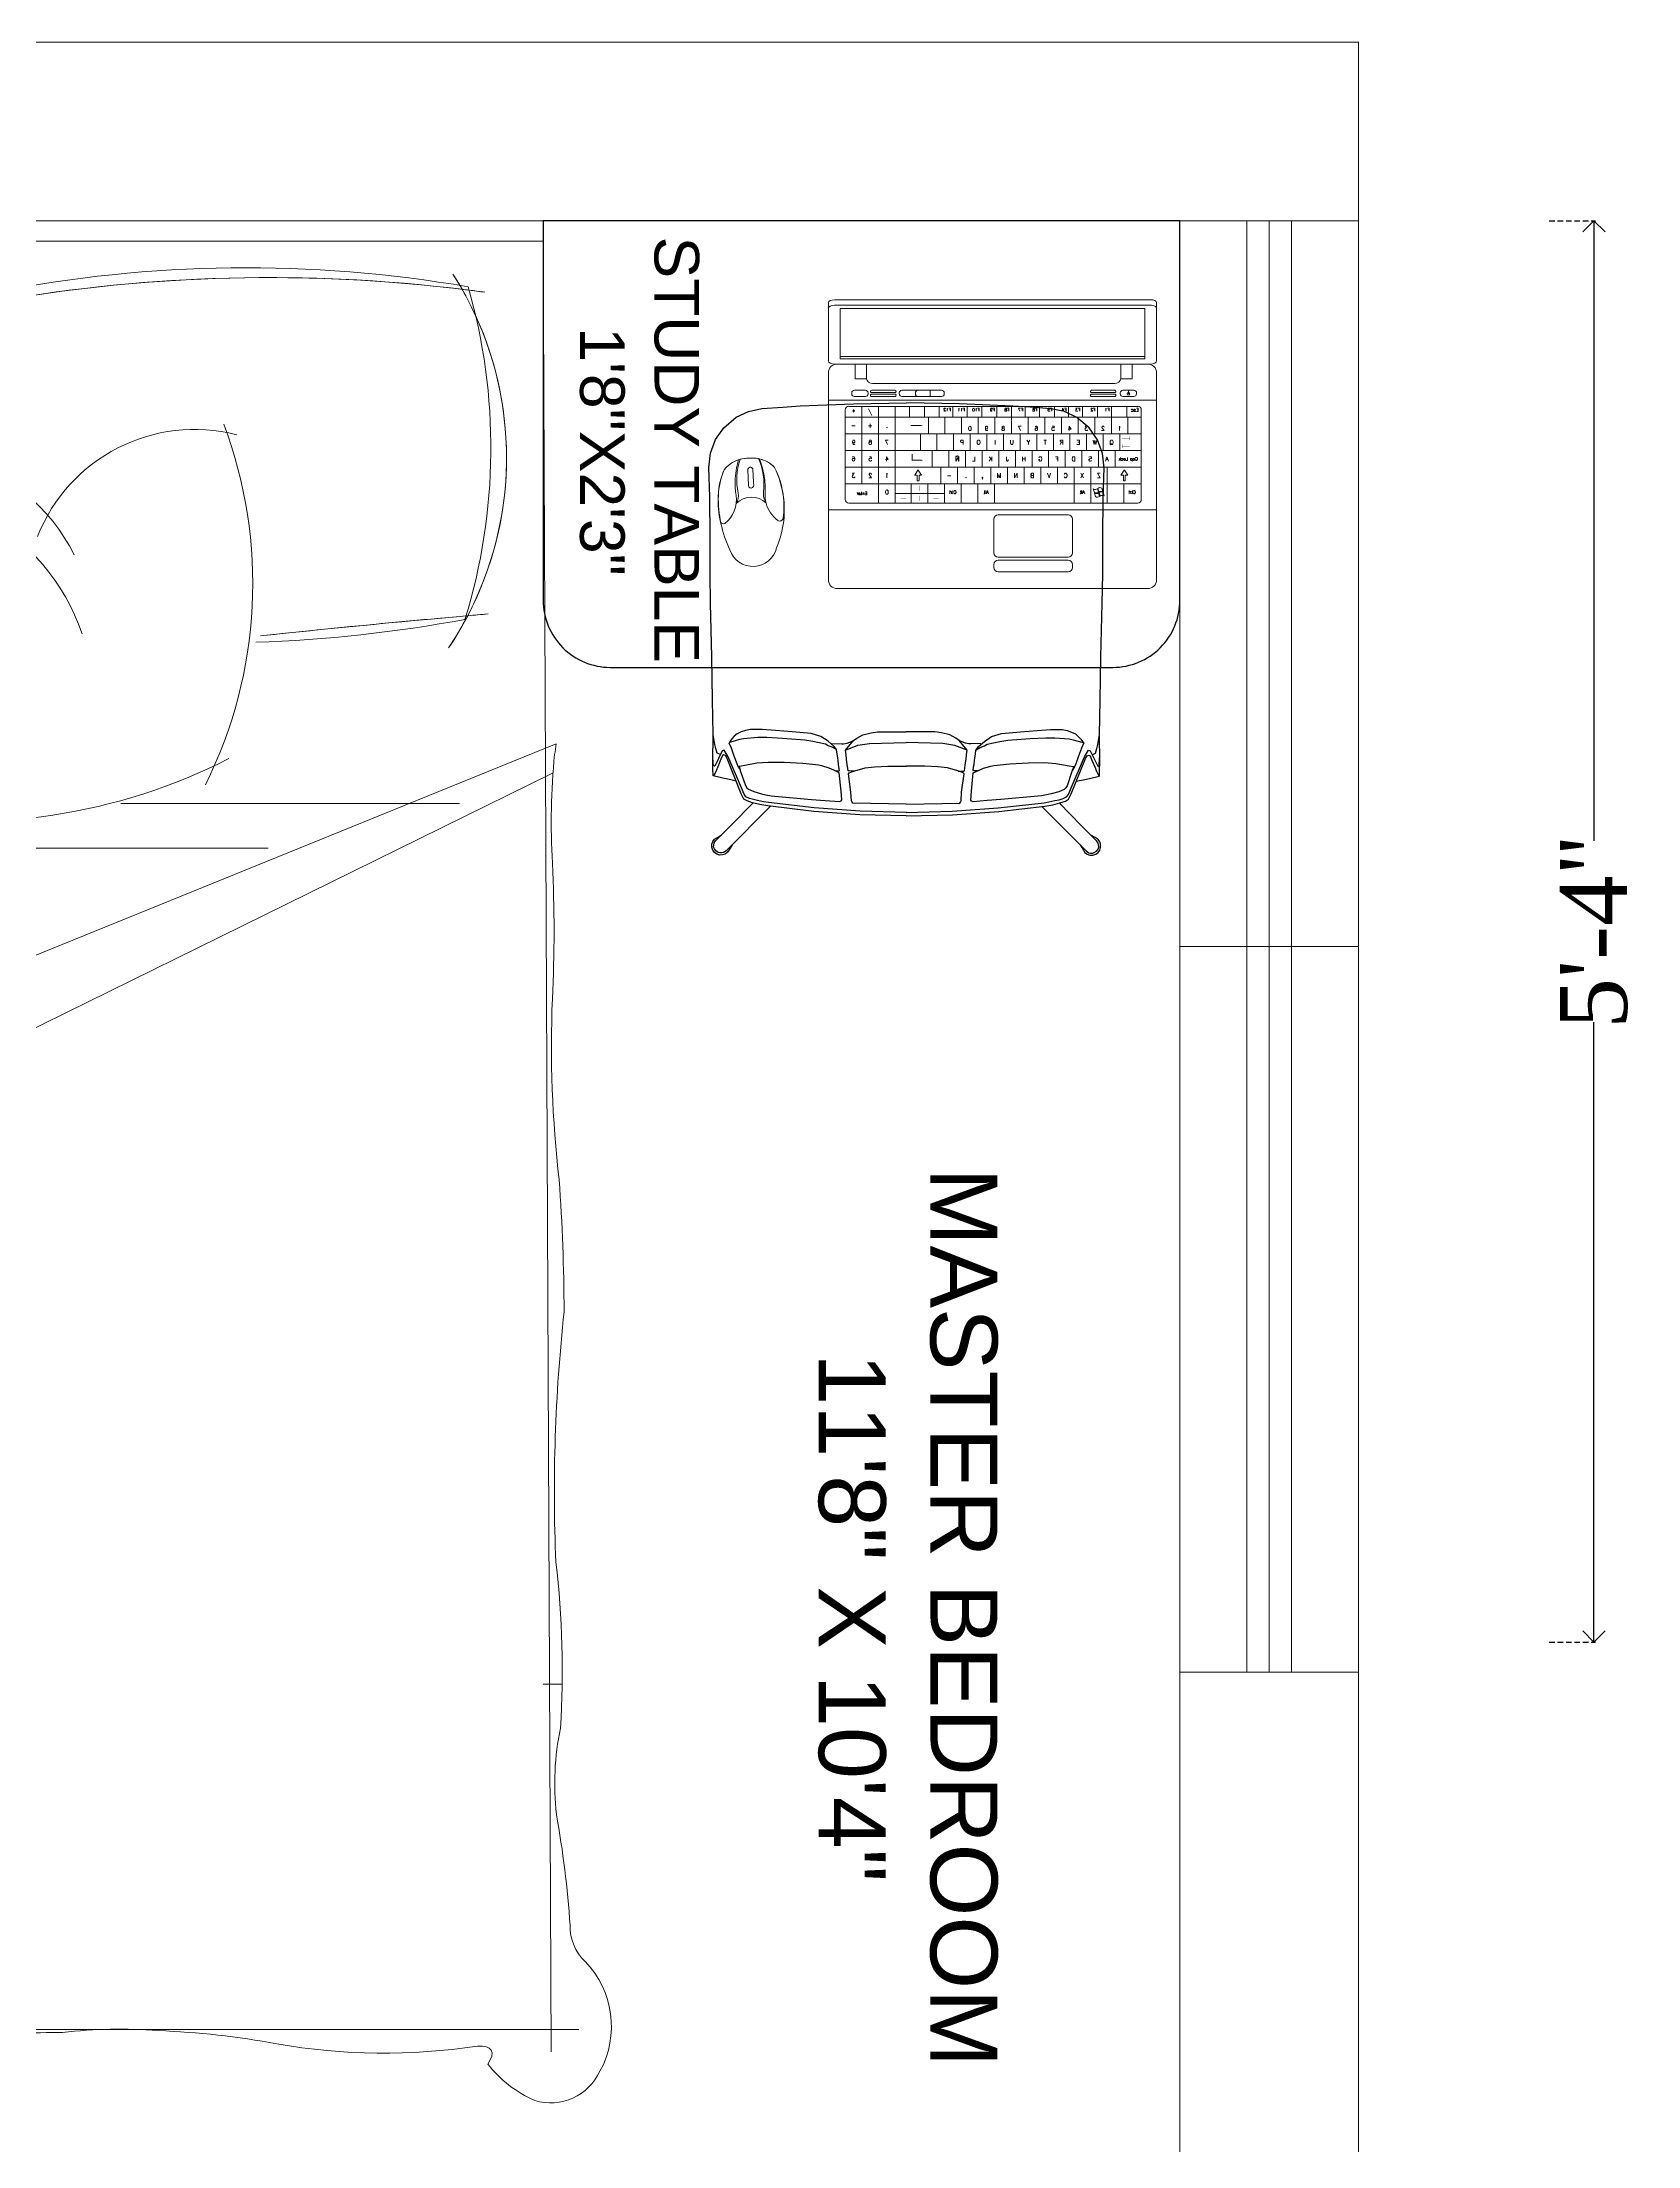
# Model space of a CAD drawing. Header units: inches. Extents: x 2744 to 7136, y -4349 to -2068.
# Drawn here: x 5488.4 to 5559.8, y -2812.3 to -2718.1 of the extents above; entities that cross this region are included whole.
import ezdxf
from ezdxf.enums import TextEntityAlignment as Align

# ---------------------------------------------------------------- set-up
doc = ezdxf.new("R2010")
doc.units = ezdxf.units.IN
doc.header["$MEASUREMENT"] = 0
doc.header["$PDMODE"] = 32
doc.linetypes.add('1', pattern=[0])
doc.linetypes.add('DASHED2', pattern=[0.375, 0.25, -0.125])
for name, color, linetype, lineweight in [('DIM', 40, '1', 0), ('FURNI', 140, 'Continuous', 18), ('wall', 7, 'Continuous', 30)]:
    doc.layers.add(name, color=color, linetype=linetype, lineweight=lineweight)
doc.layers.add('line_cad-block.com', color=250, linetype='Continuous')
doc.styles.add('Romand', font='romand.shx', dxfattribs={"bigfont": '@extfont2.shx'})
doc.styles.get("Standard").update_dxf_attribs({"font": 'arial.ttf'})
doc.styles.add('syf', font='sylfaen.ttf')
doc.dimstyles.new('MAIN DIM', dxfattribs={"dimtxt": 250, "dimasz": 120, "dimexe": 0.075, "dimexo": 0, "dimgap": 0.03, "dimtad": 0, "dimdec": 0, "dimzin": 0, "dimdsep": 46, "dimtxsty": 'syf', "dimblk": 'OPEN90', "dimcen": 0, "dimclrd": 256, "dimclre": 256, "dimclrt": 3, "dimazin": 0, "dimtfac": 1, "dimtdec": 0, "dimtofl": 0, "dimtmove": 0, "dimatfit": 3, "dimldrblk": 'ORIGIN', "dimfxl": 0, "dimtolj": 1, "dimtzin": 0, "dimarcsym": 0})

# ---------------------------------------------------------------- blocks, each defined once
blk = doc.blocks.new('5RG')
at = {"color": 18, "true_color": 0x000000}
for p, q in [((2836.17, 503.06), (2804.739, 580.487)), ((2778.595, 502.052), (2778.595, 580.243)), ((2834.877, 503.204), (2797.118, 579.837)), ((2858.674, 578.647), (2858.674, 503.647)), ((2831.492, 515.964), (2831.492, 538.27)), ((2833.492, 507.401), (2833.492, 522.554)), ((2858.674, 503.647), (2777.596, 503.298)), ((2794.067, 502.797), (2794.067, 503.647))]:
    blk.add_line(p, q, dxfattribs=at)
at = {"color": 18, "lineweight": 0, "true_color": 0x000000}
blk.add_line((2859.595, 578.647), (2859.595, 503.647), dxfattribs=at)
blk.add_line((2859.595, 578.647), (2859.595, 503.647), dxfattribs=at)
at = {"color": 18, "linetype": 'ByBlock', "true_color": 0x000000, "extrusion": (-1.75162e-45, 3.15544e-30, -1)}
for centre, major_axis, start_param, end_param in [((2841.017, 531.999), (5.795, -5.795), 4.872384, 6.612043), ((2858.708, 529.512), (-18.405, -18.405), 0.315099, 0.95405), ((2755.667, 522.609), (-16.223, -16.223), 3.815452, 4.002481), ((2780.408, 501.839), (3.852, -3.852), 2.769943, 3.262997), ((2789.599, 491.048), (-8.545, -8.545), 2.2425, 2.564118), ((2832.601, 471.573), (-22.425, -22.425), 2.30003, 2.453784), ((2783.204, 500.281), (-1.527, -1.527), 1.549093, 2.381404), ((2778.735, 504.765), (2.95, -2.95), 0.013686, 1.286679)]:
    blk.add_ellipse(centre, major_axis=major_axis, ratio=1, start_param=start_param, end_param=end_param, dxfattribs=at)
at = {"color": 18, "true_color": 0x000000, "extrusion": (-2.62743e-45, 3.15544e-30, -1)}
blk.add_ellipse((2837.891, 533.523), major_axis=(6.916, -6.916), ratio=1, start_param=5.289068, end_param=6.734078, dxfattribs=at)
blk.add_ellipse((2837.891, 533.523), major_axis=(6.916, -6.916), ratio=1, start_param=5.289068, end_param=6.734078, dxfattribs=at)
at = {"color": 18, "linetype": 'ByBlock', "true_color": 0x000000, "extrusion": (-1.92679e-45, 3.15544e-30, -1)}
for centre, major_axis, start_param, end_param in [((2820.143, 526.262), (-29.479, -29.479), 0.759034, 0.853528), ((2839.497, 525.8), (-16.251, -16.251), -0.640096, -0.619014), ((2794.647, 543.994), (29.134, -29.134), 0.666874, 0.847418)]:
    blk.add_ellipse(centre, major_axis=major_axis, ratio=1, start_param=start_param, end_param=end_param, dxfattribs=at)
at = {"color": 18, "true_color": 0x000000, "extrusion": (-2.10195e-45, 3.15544e-30, -1)}
for start_param, end_param in [(3.003922, 3.279264), (3.017375, 3.266975), (3.270718, 3.279264), (3.266975, 3.270718)]:
    blk.add_ellipse((2759.093, 515.199), major_axis=(-97.932, -2.523), ratio=0.851279, start_param=start_param, end_param=end_param, dxfattribs=at)
at = {"color": 18, "linetype": 'ByBlock', "true_color": 0x000000, "extrusion": (-2.09647e-45, 3.15544e-30, -1)}
blk.add_ellipse((2775.42, 516.64), major_axis=(-82.064, -0.984), ratio=0.841331, start_param=2.987405, end_param=3.295781, dxfattribs=at)
at = {"color": 18, "linetype": 'ByBlock', "true_color": 0x000000, "extrusion": (-4.2039e-45, 3.15544e-30, -1)}
blk.add_ellipse((2842.686, 519.242), major_axis=(5.347, -5.347), ratio=1, start_param=4.301006, end_param=5.748507, dxfattribs=at)
at = {"color": 18, "linetype": 'ByBlock', "true_color": 0x000000, "extrusion": (-7.00649e-46, 3.15544e-30, -1)}
for centre, major_axis, start_param, end_param in [((2741.845, 522.294), (25.97, -25.97), 5.536316, 5.682019), ((2777.744, 503.316), (1.719, -1.719), 1.215712, 2.653916), ((2802.653, 428.346), (52.893, -52.893), 3.885081, 4.03522)]:
    blk.add_ellipse(centre, major_axis=major_axis, ratio=1, start_param=start_param, end_param=end_param, dxfattribs=at)
at = {"color": 18, "linetype": 'ByBlock', "true_color": 0x000000, "extrusion": (-1.4013e-45, 3.15544e-30, -1)}
blk.add_ellipse((2843.344, 536.835), major_axis=(14.275, -14.275), ratio=1, start_param=0.42416, end_param=1.247956, dxfattribs=at)
at = {"color": 18, "linetype": 'ByBlock', "true_color": 0x000000, "extrusion": (-2.18953e-45, 3.15544e-30, -1)}
blk.add_ellipse((2965.837, 525.437), major_axis=(-124.784, -13.63), ratio=0.702701, start_param=-0.053395, end_param=0.053395, dxfattribs=at)
at = {"color": 18, "true_color": 0x000000, "extrusion": (-2.3209e-45, 3.15544e-30, -1)}
for start_param, end_param in [(3.134052, 3.147677), (3.134052, 3.149133), (3.147677, 3.147787), (3.147787, 3.149133)]:
    blk.add_ellipse((1902.622, 420.746), major_axis=(-938.898, -90.467), ratio=0.719735, start_param=start_param, end_param=end_param, dxfattribs=at)
at = {"color": 18, "linetype": 'ByBlock', "true_color": 0x000000, "extrusion": (-2.10742e-45, 3.15544e-30, -1)}
blk.add_ellipse((2808.557, 510.743), major_axis=(-31.02, 0.339), ratio=0.947244, start_param=-0.15335, end_param=0.15335, dxfattribs=at)
at = {"color": 18, "true_color": 0x000000, "extrusion": (-1.4013e-45, 3.15544e-30, -1)}
for start_param, end_param in [(1.266203, 1.375906), (0.21834, 1.375906), (0.357537, 1.266203), (0.270223, 0.357537), (0.256988, 0.270223), (0.21834, 0.256988)]:
    blk.add_ellipse((2848.984, 520.594), major_axis=(10.822, -10.822), ratio=1, start_param=start_param, end_param=end_param, dxfattribs=at)
at = {"color": 18, "linetype": 'ByBlock', "true_color": 0x000000, "extrusion": (-1.57646e-45, 3.15544e-30, -1)}
blk.add_ellipse((2849.422, 532.05), major_axis=(18.427, -18.427), ratio=1, start_param=0.50486, end_param=1.084563, dxfattribs=at)
at = {"color": 18, "linetype": 'ByBlock', "true_color": 0x000000, "extrusion": (-2.10195e-45, 3.15544e-30, -1)}
for centre, major_axis, ratio, start_param, end_param in [((2776.622, 507.805), (1.05, -1.83), 0.357201, -0.660025, 0.660025), ((2827.784, 562.712), (-42.11, -42.11), 1, -0.836404, -0.734393)]:
    blk.add_ellipse(centre, major_axis=major_axis, ratio=ratio, start_param=start_param, end_param=end_param, dxfattribs=at)
at = {"color": 18, "linetype": 'ByBlock', "true_color": 0x000000, "extrusion": (-2.62743e-45, 3.15544e-30, -1)}
blk.add_ellipse((2822.627, 451.727), major_axis=(-36.453, -36.453), ratio=1, start_param=2.239784, end_param=2.397352, dxfattribs=at)
at = {"color": 18, "linetype": 'ByBlock', "true_color": 0x000000, "extrusion": (-4.1601e-45, 3.15544e-30, -1)}
blk.add_ellipse((2779.882, 550.163), major_axis=(-5.869, 47.482), ratio=0.98775, start_param=3.088596, end_param=3.194589, dxfattribs=at)
at = {"color": 18, "linetype": 'ByBlock', "true_color": 0x000000, "extrusion": (-2.8026e-45, 3.15544e-30, -1)}
blk.add_ellipse((2810.341, 592.301), major_axis=(63.351, -63.351), ratio=1, start_param=0.71504, end_param=0.781026, dxfattribs=at)
blk = doc.blocks.new('LEADCHAIR Executive 2014')
at = {"layer": 'line_cad-block.com', "color": 252, "true_color": 0x939598}
for points in [[(-239.1, 253.9), (-240.7, 256.2), (-243.5, 261.1), (-245.6, 264.4), (-248.8, 266.8), (-252.6, 268), (-256.7, 268.1), (-260.5, 266.8), (-263.7, 264.5), (-266.1, 261.3), (-267.3, 257.4), (-267.1, 253), (-266, 249.6), (-263.7, 246.3), (-259.6, 243.9), (-254, 240.4)], [(-186.5, 201.1), (-247.6, 262.2), (-251.2, 264.6), (-253.3, 265.3), (-256.4, 265.2), (-258.6, 264.5), (-261.7, 262.4), (-263.7, 259.8), (-264.8, 257), (-264.4, 254.4), (-263.9, 251.3), (-262.1, 248.8), (-240.6, 227), (-210.7, 196.4)], [(186.5, 201.1), (247.6, 262.2), (251.2, 264.6), (253.3, 265.3), (256.4, 265.2), (258.6, 264.5), (261.7, 262.4), (263.7, 259.8), (264.8, 257), (264.4, 254.4), (263.9, 251.3), (262.1, 248.8), (240.6, 227), (210.7, 196.4)], [(239.1, 253.9), (240.7, 256.2), (243.5, 261.1), (245.6, 264.4), (248.8, 266.8), (252.6, 268), (256.7, 268.1), (260.5, 266.8), (263.7, 264.5), (266.1, 261.3), (267.3, 257.4), (267.1, 253), (266, 249.6), (263.7, 246.3), (259.6, 243.9), (254, 240.4)], [(0, 214.2), (-63.6, 212.7), (-127.1, 208.1), (-190.4, 200.6), (-201.5, 198.6), (-211.2, 196.2), (-218.8, 193.6), (-223.1, 191.2), (-226.8, 183.8), (-246.5, 135.2), (-248.6, 131.4), (-251.1, 130.4), (-252.7, 131.3), (-254.8, 136.2), (-259.1, 146.6), (-261.5, 152.5), (-264.8, 159.1)], [(0.2, 209.5), (-63.2, 207.5), (-126.5, 203), (-189.5, 196), (-196.2, 194.9), (-204.4, 193), (-210.2, 191.7), (-215.6, 190.3), (-220.4, 187.9), (-223, 184.5), (-226.5, 175.5), (-244.9, 132.9), (-250.6, 123.7), (-253, 124.7), (-263.2, 145.7)], [(-0.2, 209.5), (63.2, 207.5), (126.5, 203), (189.5, 196), (196.2, 194.9), (204.4, 193), (210.2, 191.7), (215.6, 190.3), (220.4, 187.9), (223, 184.5), (226.5, 175.5), (244.9, 132.9), (250.6, 123.7), (253, 124.7), (263.2, 145.7)], [(0, 214.2), (63.6, 212.7), (127.1, 208.1), (190.4, 200.6), (201.5, 198.6), (211.2, 196.2), (218.8, 193.6), (223.1, 191.2), (226.8, 183.8), (246.5, 135.2), (248.6, 131.4), (251.1, 130.4), (252.7, 131.3), (254.8, 136.2), (259.1, 146.6), (261.5, 152.5), (264.8, 159.1)], [(-91.9, 194.6), (-89.7, 193.7), (-88.8, 192.3), (-89.5, 180.1), (-92.1, 154.9), (-99.5, 151.5), (-106.1, 148.5), (-116.1, 145.5), (-120.2, 144.6), (-142.3, 142.3), (-168, 141), (-190.1, 140.8), (-205.5, 141.9), (-224.1, 145.3), (-229.7, 146.2), (-229.9, 146.5), (-227.8, 153.1), (-221, 172.7), (-219.4, 175.5), (-217, 177.6), (-209.7, 180.7), (-199.2, 183.9), (-193, 185.1), (-185.7, 186.6), (-130.2, 191.7), (-111.3, 193.1), (-91.9, 194.6)], [(0, 198.1), (-73.5, 196.6), (-74.4, 195.1), (-75.4, 193.4), (-76.1, 181.4), (-79.4, 156.4), (-78.4, 154.8), (-76.1, 154), (-70.7, 152.3), (-56.7, 148.1), (-43.6, 146.5), (-25.3, 145.8), (0.1, 145.8)], [(0, 198.1), (73.5, 196.6), (74.4, 195.1), (75.4, 193.4), (76.1, 181.4), (79.4, 156.4), (78.4, 154.8), (76.1, 154), (70.7, 152.3), (56.7, 148.1), (43.6, 146.5), (25.3, 145.8), (-0.1, 145.8)], [(91.9, 194.6), (89.7, 193.7), (88.8, 192.3), (89.5, 180.1), (92.1, 154.9), (99.5, 151.5), (106.1, 148.5), (116.1, 145.5), (120.2, 144.6), (142.3, 142.3), (168, 141), (190.1, 140.8), (205.5, 141.9), (224.1, 145.3), (229.7, 146.2), (229.9, 146.5), (227.8, 153.1), (221, 172.7), (219.4, 175.5), (217, 177.6), (209.7, 180.7), (199.2, 183.9), (193, 185.1), (185.7, 186.6), (130.2, 191.7), (111.3, 193.1), (91.9, 194.6)], [(-264.8, 159.1), (-265.4, 159.2), (-265.6, 158.7), (-265.8, 149.5), (-266.1, 142.4), (-266.1, 138.9), (-265.5, 103.7)], [(-263.2, 145.7), (-263.9, 145.7), (-263.9, 145.7), (-264.8, 145), (-265.3, 143.5), (-266.1, 130.6)], [(-233.5, 166.4), (-245.4, 163.8), (-252.1, 162.5), (-265.3, 159.2)], [(-98.2, 152), (-95.7, 152), (-93.1, 152), (-91.9, 151.6), (-92.6, 146.7), (-93.1, 143.2), (-93.8, 137.8), (-94.3, 134.2), (-95.1, 129), (-95.8, 123.9), (-95.9, 123.1), (-101.7, 119.8), (-107.4, 117.8), (-111.2, 115.5), (-128.4, 111.7), (-139.6, 110.1), (-170.4, 107.7), (-191.7, 106.6), (-204, 106.6), (-223.7, 108.1), (-229.5, 109.3), (-241.4, 112.7), (-243.9, 113.6), (-240.7, 120.7), (-236.9, 131.9), (-232.9, 142.2), (-231.6, 145.7), (-228.5, 151.1)], [(-71.4, 152.5), (-75.9, 152.7), (-78.7, 152.4), (-79.9, 152), (-80.5, 148.6), (-81.1, 143.8), (-82.2, 136.2), (-82.8, 130.2), (-83.8, 123.8), (-66.6, 117.1), (-50.4, 114.7), (0, 113.2)], [(71.4, 152.5), (75.9, 152.7), (78.7, 152.4), (79.9, 152), (80.5, 148.6), (81.1, 143.8), (82.2, 136.2), (82.8, 130.2), (83.8, 123.8), (66.6, 117.1), (50.4, 114.7), (0, 113.2)], [(98.2, 152), (95.7, 152), (93.1, 152), (91.9, 151.6), (92.6, 146.7), (93.1, 143.2), (93.8, 137.8), (94.3, 134.2), (95.1, 129), (95.8, 123.9), (95.9, 123.1), (101.7, 119.8), (107.4, 117.8), (111.2, 115.5), (128.4, 111.7), (139.6, 110.1), (170.4, 107.7), (191.7, 106.6), (204, 106.6), (223.7, 108.1), (229.5, 109.3), (241.4, 112.7), (243.9, 113.6), (240.7, 120.7), (236.9, 131.9), (232.9, 142.2), (231.6, 145.7), (228.5, 151.1)], [(233.5, 166.4), (245.4, 163.8), (252.1, 162.5), (265.3, 159.2)], [(263.2, 145.7), (263.9, 145.7), (263.9, 145.7), (264.8, 145), (265.3, 143.5), (266.1, 130.6)], [(264.8, 159.1), (265.4, 159.2), (265.6, 158.7), (265.8, 149.5), (266.1, 142.4), (266.1, 138.9), (265.5, 103.7)], [(-255.6, 130), (-260.2, 127.9), (-262, 121.4), (-263.4, 115.9), (-265.5, 102.2), (-266.6, 54.8), (-267.4, -4.7), (-269.1, -78), (-270, -119), (-270, -168.2), (-270.4, -224.5), (-271.8, -264.7), (-269.6, -284.7), (-262.6, -303.3), (-251.2, -319.6), (-234.1, -334.1), (-217.3, -342.1), (-198.7, -346.1), (-170, -348.1), (-146.1, -349.7), (-72.8, -352.8), (0, -354.2)], [(-95.9, 123.1), (-99.3, 118.8), (-107.3, 111.6), (-117.3, 105.1), (-130.9, 100.8), (-156.8, 98.4), (-179.9, 96.6), (-198.2, 95.3), (-214.2, 95.3), (-221.1, 96.7), (-227.1, 98.7), (-232.7, 101.3), (-236.5, 104.7), (-240.1, 108.3), (-242.4, 111.8), (-243, 113.1)], [(-83.8, 123.8), (-72.8, 110.3), (-68.2, 107.1), (-59.9, 102.6), (-48.2, 99.8), (-39.4, 98.7), (-33.8, 98.4), (0, 98.5)], [(255.6, 130), (260.2, 127.9), (262, 121.4), (263.4, 115.9), (265.5, 102.2), (266.6, 54.8), (267.4, -4.7), (269.1, -78), (270, -119), (270, -168.2), (270.4, -224.5), (271.8, -264.7), (269.6, -284.7), (262.6, -303.3), (251.2, -319.6), (234.1, -334.1), (217.3, -342.1), (198.7, -346.1), (170, -348.1), (146.1, -349.7), (72.8, -352.8), (0, -354.2)], [(83.8, 123.8), (72.8, 110.3), (68.2, 107.1), (59.9, 102.6), (48.2, 99.8), (39.4, 98.7), (33.8, 98.4), (0, 98.5)], [(95.9, 123.1), (99.3, 118.8), (107.3, 111.6), (117.3, 105.1), (130.9, 100.8), (156.8, 98.4), (179.9, 96.6), (198.2, 95.3), (214.2, 95.3), (221.1, 96.7), (227.1, 98.7), (232.7, 101.3), (236.5, 104.7), (240.1, 108.3), (242.4, 111.8), (243, 113.1)], [(-102.3, 114.7), (-88.6, 115.2)], [(-88.6, 115.2), (-86.2, 115.2), (-81.4, 114.1), (-73.1, 111)], [(88.6, 115.2), (86.2, 115.2), (81.4, 114.1), (73.1, 111)], [(102.3, 114.7), (88.6, 115.2)]]:
    blk.add_lwpolyline(points, dxfattribs=at)
blk = doc.blocks.new('laptop_top')
at = {"color": 0, "linetype": 'ByBlock', "lineweight": -2}
for p, q in [((-166.7, 219.4), (-166.7, 8.9)), ((-141.9, 213.4), (-141.9, 228.3)), ((-130.5, 213.4), (-130.5, 228.3)), ((127.9, 213.4), (127.9, 228.3)), ((139.3, 213.4), (139.3, 228.3)), ((166.7, 219.4), (166.7, 8.9)), ((-130.5, 213.4), (-141.9, 213.4)), ((-138.1, 200.9), (-138.1, 198.1)), ((63.4, 201.6), (63.4, 195.3)), ((139.3, 213.4), (127.9, 213.4)), ((-166.7, 191.6), (166.7, 191.6)), ((-151.2, 90.5), (-151.2, 181.8)), ((149.5, 174.2), (-151.2, 174.2)), ((-147.7, 185.3), (145.9, 185.3)), ((-137.7, 174.2), (-137.7, 157.3)), ((-136.4, 185.3), (-136.4, 174.2)), ((-121.1, 185.3), (-121.1, 174.2)), ((-120.8, 174.2), (-120.8, 157.3)), ((-106.7, 185.3), (-106.7, 174.2)), ((-103.9, 174.2), (-103.9, 157.3)), ((-91.4, 185.3), (-91.4, 174.2)), ((-87, 174.2), (-87, 157.3)), ((-77.4, 185.3), (-77.4, 174.2)), ((-70.1, 174.2), (-70.1, 157.3)), ((-63, 185.3), (-63, 174.2)), ((-53.2, 174.2), (-53.2, 157.3)), ((-47.7, 185.3), (-47.7, 174.2)), ((-36.3, 174.2), (-36.3, 157.3)), ((-33.3, 185.3), (-33.3, 174.2)), ((-19.4, 174.2), (-19.4, 157.3)), ((-19.3, 185.3), (-19.3, 174.2)), ((-4.4, 185.3), (-4.4, 174.2)), ((-2.5, 174.2), (-2.5, 157.3)), ((10.9, 185.3), (10.9, 174.2)), ((14.4, 174.2), (14.4, 157.3)), ((25.7, 185.3), (25.7, 174.2)), ((31.3, 174.2), (31.3, 157.3)), ((40.1, 185.3), (40.1, 174.2)), ((48.2, 174.2), (48.2, 157.3)), ((54.1, 185.3), (54.1, 174.2)), ((65.1, 174.2), (65.1, 157.3)), ((69, 185.3), (69, 174.2)), ((84.3, 185.3), (84.3, 174.2)), ((98.7, 185.3), (98.7, 87)), ((115.7, 185.3), (115.7, 87)), ((132.6, 185.3), (132.6, 106.6)), ((149.5, 181.8), (149.5, 90.5)), ((149.5, 157.3), (-151.2, 157.3)), ((-129.5, 157.3), (-129.5, 140.4)), ((-112.6, 157.3), (-112.6, 140.4)), ((-95.7, 157.3), (-95.7, 140.4)), ((-78.8, 157.3), (-78.8, 140.4)), ((-61.9, 157.3), (-61.9, 140.4)), ((-45, 157.3), (-45, 140.4)), ((-28.1, 157.3), (-28.1, 140.4)), ((-11.2, 157.3), (-11.2, 140.4)), ((5.7, 157.3), (5.7, 140.4)), ((22.6, 157.3), (22.6, 140.4)), ((39.5, 157.3), (39.5, 140.4)), ((56.4, 157.3), (56.4, 140.4)), ((73.2, 157.3), (73.2, 140.4)), ((149.5, 140.4), (-151.2, 140.4)), ((-124.7, 140.4), (-124.7, 123.5)), ((-107.8, 140.4), (-107.8, 123.5)), ((-90.9, 140.4), (-90.9, 123.5)), ((-74, 140.4), (-74, 123.5)), ((-57.1, 140.4), (-57.1, 123.5)), ((-40.2, 140.4), (-40.2, 123.5)), ((-23.3, 140.4), (-23.3, 123.5)), ((-6.4, 140.4), (-6.4, 123.5)), ((10.5, 140.4), (10.5, 123.5)), ((27.4, 140.4), (27.4, 123.5)), ((44.3, 140.4), (44.3, 123.5)), ((61.2, 140.4), (61.2, 123.5)), ((149.5, 123.5), (-151.2, 123.5)), ((-116.6, 123.5), (-116.6, 106.6)), ((-99.8, 123.5), (-99.8, 106.6)), ((-82.9, 123.5), (-82.9, 106.6)), ((-66, 123.5), (-66, 106.6)), ((-49.1, 123.5), (-49.1, 106.6)), ((-32.2, 123.5), (-32.2, 106.6)), ((-15.3, 123.5), (-15.3, 106.6)), ((1.6, 123.5), (1.6, 106.6)), ((18.5, 123.5), (18.5, 106.6)), ((35.4, 123.5), (35.4, 106.6)), ((52.3, 123.5), (52.3, 106.6)), ((149.5, 106.6), (-151.2, 106.6)), ((145.9, 87), (-147.7, 87)), ((-133.5, 106.6), (-133.5, 87)), ((-116.6, 106.6), (-116.6, 87)), ((-99.8, 106.6), (-99.8, 87)), ((-82.9, 106.6), (-82.9, 87)), ((-2.1, 106.6), (-2.1, 87)), ((14.8, 106.6), (14.8, 87)), ((31.7, 106.6), (31.7, 87)), ((48.6, 106.6), (48.6, 87)), ((48.6, 96.8), (98.7, 96.8)), ((65.5, 106.6), (65.5, 87)), ((82.4, 106.6), (82.4, 87)), ((-166.7, 80.1), (166.7, 80.1)), ((-81.4, 36.5), (-81.4, 70.6)), ((-77, 75.1), (-5.8, 75.1)), ((-1.3, 70.6), (-1.3, 36.5)), ((-81.4, 24.5), (-81.4, 21.6)), ((-77, 32.1), (-5.8, 32.1)), ((-77, 29), (-5.8, 29)), ((-1.3, 24.5), (-1.3, 21.6)), ((157.8, 0), (-157.8, 0)), ((-77, 17.1), (-5.8, 17.1))]:
    blk.add_line(p, q, dxfattribs=at)
for points in [[(-166.7, 231.4), (-166.7, 290.5)], [(-160.5, 293.6), (160.5, 293.6)], [(160.5, 288.1), (-160.5, 288.1)], [(166.7, 290.5), (166.7, 231.4)], [(154.8, 235.9), (-154.8, 235.9)], [(160.5, 228.3), (-160.5, 228.3)], [(-124.4, 208.6), (121.8, 208.6)]]:
    blk.add_lwpolyline(points, dxfattribs=at)
for points in [[(-154.8, 284.6), (-154.8, 233.5), (154.8, 233.5), (154.8, 284.6), (-154.8, 284.6)], [(37.3, 129.7), (34.5, 133.5), (34.5, 129.7), (34.3, 129.7), (34.3, 134.2), (37.1, 130.3), (37.1, 134.2), (37.3, 134.2), (37.3, 129.7)], [(34.5, 134.6), (35, 135), (35.5, 135), (36.1, 134.6), (36.7, 134.6), (36.9, 134.8), (37.1, 134.8), (36.7, 134.4), (36.1, 134.4), (35.5, 134.8), (35, 134.8), (34.7, 134.6), (34.5, 134.6)]]:
    blk.add_lwpolyline(points, close=True, dxfattribs=at)
for points in [[(-143.7, 201.6), (-132.5, 201.6, -0.414214), (-129.9, 198.9), (-129.9, 197.9, -0.414214), (-132.5, 195.3), (-143.7, 195.3, -0.414214), (-146.4, 197.9), (-146.4, 198.9, -0.414214)], [(-124.2, 201.6), (-100.8, 201.6, -0.414214), (-99.6, 200.4), (-99.6, 200.4, -0.414214), (-100.8, 199.2), (-124.2, 199.2, -0.414214), (-125.4, 200.4), (-125.4, 200.4, -0.414214)], [(-124.2, 197.7), (-100.8, 197.7, -0.414214), (-99.6, 196.5), (-99.6, 196.5, -0.414214), (-100.8, 195.3), (-124.2, 195.3, -0.414214), (-125.4, 196.5), (-125.4, 196.5, -0.414214)], [(51.6, 201.6), (91.9, 201.6, -0.414214), (94.6, 198.9), (94.6, 197.9, -0.414214), (91.9, 195.3), (51.6, 195.3, -0.414214), (48.9, 197.9), (48.9, 198.9, -0.414214)], [(99.1, 201.6), (122.6, 201.6, -0.414214), (123.8, 200.4), (123.8, 200.4, -0.414214), (122.6, 199.2), (99.1, 199.2, -0.414214), (97.9, 200.4), (97.9, 200.4, -0.414214)], [(99.1, 197.7), (122.6, 197.7, -0.414214), (123.8, 196.5), (123.8, 196.5, -0.414214), (122.6, 195.3), (99.1, 195.3, -0.414214), (97.9, 196.5), (97.9, 196.5, -0.414214)], [(129, 201.6), (140.2, 201.6, -0.414214), (142.9, 198.9), (142.9, 197.9, -0.414214), (140.2, 195.3), (129, 195.3, -0.414214), (126.4, 197.9), (126.4, 198.9, -0.414214)], [(-108.4, 97.7, 0.301668), (-112.5, 98), (-113.5, 94.3, -0.301668), (-109.5, 94)], [(-107.2, 101.9, 0.301668), (-111.2, 102.2), (-112.3, 98.5, -0.301668), (-108.2, 98.2)], [(-103.7, 97.1, -0.279065), (-107.8, 97.3), (-108.9, 93.7, 0.279065), (-104.8, 93.5)], [(-102.5, 101.3, -0.279065), (-106.6, 101.6), (-107.7, 97.9, 0.279065), (-103.6, 97.7)]]:
    blk.add_lwpolyline(points, format="xyb", close=True, dxfattribs=at)
for points, format in [([(-130.5, 213.4, 0.381204), (-124.4, 208.6, -0.067107)], "xyb"), ([(75.6, 201.6, -0.414214), (78.3, 198.9), (78.3, 197.9, -0.414214), (75.6, 195.3)], "xyb"), ([(127.9, 213.4, -0.381204), (121.8, 208.6, 0.067107)], "xyb"), ([(-131.8, 152.9, 0.445, 0.445, 0), (-136.3, 152.9, 3.56, 0, 0), (-139.7, 152.9, 0, 0, 0)], "xyseb"), ([(83.2, 165.8, 0.89, 0.89, 0), (75.8, 165.8, 2.67, 0, 0), (70.5, 165.8, 0, 0, 0)], "xyseb"), ([(-139.7, 144.8, 0.445, 0.445, 0), (-135.2, 144.8, 3.56, 0, 0), (-131.8, 144.8, 0, 0, 0)], "xyseb"), ([(81.6, 136.9, 0.89, 0.89, 0), (81.6, 130.5, 0.89, 0.89, 0), (75.8, 130.5, 3.56, 0, 0), (70.5, 130.5, 0, 0, 0)], "xyseb"), ([(-133.1, 115.2), (-133.1, 109.9, -0.414214), (-133.2, 109.7), (-134.7, 109.7, -0.414214), (-134.8, 109.9), (-134.8, 115.2), (-137.3, 115.2, -0.606815), (-137.4, 115.5), (-134.1, 120.3, -0.520567), (-133.8, 120.3), (-130.5, 115.5, -0.606815), (-130.6, 115.2), (-133.1, 115.2)], "xyb"), ([(76.4, 115.2), (76.4, 109.9, -0.414214), (76.2, 109.7), (74.8, 109.7, -0.414214), (74.6, 109.9), (74.6, 115.2), (72.2, 115.2, -0.606815), (72, 115.5), (75.4, 120.3, -0.520567), (75.7, 120.3), (79, 115.5, -0.606815), (78.9, 115.2), (76.4, 115.2)], "xyb"), ([(60, 91.9, 0.312, 0.312, 0), (56.9, 91.9, 2.49, 0, 0), (54.5, 91.9, 0, 0, 0)], "xyseb"), ([(74, 99.1, 0.312, 0.312, 0), (74, 102.3, 2.49, 0, 0), (74, 104.7, 0, 0, 0)], "xyseb"), ([(74, 94.4, 0.312, 0.312, 0), (74, 91.2, 2.49, 0, 0), (74, 88.9, 0, 0, 0)], "xyseb"), ([(87.9, 91.9, 0.312, 0.312, 0), (91.1, 91.9, 2.49, 0, 0), (93.5, 91.9, 0, 0, 0)], "xyseb")]:
    blk.add_lwpolyline(points, format=format, dxfattribs=at)
at = {"color": 0, "linetype": 'ByBlock', "lineweight": -2, "const_width": 0.445}
for points in [[(-139.7, 151), (-139.7, 154.8)], [(-131.8, 142.9), (-131.8, 146.6)]]:
    blk.add_lwpolyline(points, dxfattribs=at)
at = {"color": 0, "linetype": 'ByBlock', "lineweight": -2}
blk.add_circle((-138.1, 198.1), 1.38, dxfattribs=at)
for centre, radius, start, end in [((-157.8, 219.4), 8.9, 90, 180), ((157.8, 219.4), 8.9, 0, 90), ((-147.7, 181.8), 3.56, 90, 180), ((145.9, 181.8), 3.56, 0, 90), ((-147.7, 90.5), 3.56, 180, 270), ((145.9, 90.5), 3.56, 270, 0), ((-77, 70.6), 4.45, 90, 180), ((-5.8, 70.6), 4.45, 0, 90), ((-77, 36.5), 4.45, 180, 270), ((-77, 24.5), 4.45, 90, 180), ((-77, 21.6), 4.45, 180, 270), ((-5.8, 36.5), 4.45, 270, 0), ((-5.8, 24.5), 4.45, 0, 90), ((-5.8, 21.6), 4.45, 270, 0), ((-157.8, 8.9), 8.9, 180, 270), ((157.8, 8.9), 8.9, 270, 0)]:
    blk.add_arc(centre, radius, start, end, dxfattribs=at)
for centre, major_axis, start_param, end_param in [((-160.5, 290.5), (6.23, 0), 1.570796, 3.141593), ((-160.5, 285), (6.23, 0), 1.570796, 3.141593), ((160.5, 290.5), (-6.23, 0), 3.141593, 4.712389), ((160.5, 285), (-6.23, 0), 3.141593, 4.712389), ((-160.5, 231.4), (-6.23, 0), 0, 1.570796)]:
    blk.add_ellipse(centre, major_axis=major_axis, ratio=0.5, start_param=start_param, end_param=end_param, dxfattribs=at)
at = {"color": 0, "linetype": 'ByBlock', "lineweight": -2, "extrusion": (0, 0, -1)}
blk.add_ellipse((160.5, 231.4), major_axis=(6.23, 0), ratio=0.5, start_param=0, end_param=1.570796, dxfattribs=at)
at = {"color": 0, "linetype": 'ByBlock', "lineweight": -2, "style": 'Romand'}
for s, height, p in [('Esc', 3.56, (-148.8, 181.8)), ('F1', 3.12, (-119.1, 181.8)), ('F2', 3.12, (-104.7, 181.8)), ('F3', 3.12, (-89.4, 181.8)), ('F4', 3.12, (-75.4, 181.8)), ('F5', 3.12, (-61, 181.8)), ('F6', 3.12, (-45.7, 181.8)), ('F7', 3.12, (-31.3, 181.8)), ('F8', 3.12, (-17.3, 181.8)), ('F9', 3.12, (-2.5, 181.8)), ('F10', 3.12, (12.8, 181.8)), ('F11', 3.12, (27.7, 181.8)), ('F12', 3.12, (42.1, 181.8))]:
    blk.add_text(s, height=height, dxfattribs=at).set_placement(p, align=Align.MIDDLE_LEFT)
for s, height, p in [('/', 4.45, (124.1, 179.8)), ('*', 4.45, (141, 179.8)), ('1', 4.45, (-129.2, 162.9)), ('Q', 4.45, (-121.1, 148.8)), ('2', 4.45, (-112.3, 162.9)), ('W', 4.45, (-104.2, 148.8)), ('3', 4.45, (-95.4, 162.9)), ('E', 4.45, (-87.3, 148.8)), ('4', 4.45, (-78.5, 162.9)), ('R', 4.45, (-70.4, 148.8)), ('5', 4.45, (-61.6, 162.9)), ('T', 4.45, (-53.5, 148.8)), ('6', 4.45, (-44.7, 162.9)), ('Y', 4.45, (-36.6, 148.8)), ('7', 4.45, (-27.8, 162.9)), ('U', 4.45, (-19.7, 148.8)), ('8', 4.45, (-10.9, 162.9)), ('I', 4.45, (-2.8, 148.8)), ('9', 4.45, (6, 162.9)), ('O', 4.45, (14.1, 148.8)), ('0', 4.45, (22.9, 162.9)), ('P', 4.45, (31, 148.8)), ('7', 4.45, (107.2, 148.8)), ('.', 4.45, (107.2, 165.8)), ('+', 4.45, (124.1, 165.8)), ('8', 4.45, (124.1, 148.8)), ('-', 4.45, (141, 165.8)), ('9', 4.45, (141, 148.8)), ('Cap Lock', 3.12, (-138, 131.9)), ('A', 4.45, (-116.3, 131.9)), ('S', 4.45, (-99.4, 131.9)), ('D', 4.45, (-82.5, 131.9)), ('F', 4.45, (-65.6, 131.9)), ('G', 4.45, (-48.7, 131.9)), ('H', 4.45, (-31.8, 131.9)), ('J', 4.45, (-14.9, 131.9)), ('K', 4.45, (2, 131.9)), ('L', 4.45, (18.9, 131.9)), ('4', 4.45, (107.2, 131.9)), ('5', 4.45, (124.1, 131.9)), ('6', 4.45, (141, 131.9)), ('Z', 4.45, (-108.2, 115)), ('X', 4.45, (-91.3, 115)), ('C', 4.45, (-74.4, 115)), ('V', 4.45, (-57.5, 115)), ('B', 4.45, (-40.6, 115)), ('N', 4.45, (-23.7, 115)), ('M', 4.45, (-6.8, 115)), (',', 4.45, (10.1, 115)), ('.', 4.45, (27, 115)), ('-', 4.45, (43.9, 115)), ('1', 4.45, (107.2, 115)), ('2', 4.45, (124.1, 115)), ('3', 4.45, (141, 115)), ('Ctrl', 3.12, (-142, 98.1)), ('Alt', 3.12, (-91.3, 98.1)), ('Alt', 3.12, (6.4, 98.1)), ('Ctrl', 3.12, (40.2, 98.1)), ('0', 4.45, (107.2, 98.1)), ('Enter', 3.12, (132.6, 96.8))]:
    blk.add_text(s, height=height, dxfattribs=at).set_placement(p, align=Align.MIDDLE_CENTER)
blk = doc.blocks.new('LAPTOP')
at = {"color": 18, "lineweight": 9, "true_color": 0x000000}
for points in [[(65837.856, 13818.517, -0.241004), (65836.701, 13818.929, -0.217003), (65836.615, 13822.52, -0.752527), (65838.708, 13822.621, -0.115399), (65839.222, 13820.183, -0.099122), (65838.966, 13819.037, -0.240483), (65837.856, 13818.517)], [(65837.39, 13818.537, -0.055019), (65837.171, 13819.311, -0.050601), (65837.123, 13820.049, 0.084687), (65837.084, 13820.527, 0.175899), (65836.558, 13821.295, 0.569307), (65836.315, 13821.192, 0.064428), (65836.317, 13820.163, 0.081238), (65836.701, 13818.929, 0.150456), (65837.39, 13818.537)], [(65838.314, 13818.581, 0.071754), (65838.47, 13819.546, 0.043169), (65838.43, 13820.176, -0.269309), (65838.924, 13821.433, -0.36617), (65839.118, 13821.373, -0.160325), (65838.966, 13819.037, -0.150096), (65838.318, 13818.582)], [(65838.247, 13818.568, 0.141108), (65838.333, 13820.073, -0.211379), (65838.424, 13820.538, -0.412702), (65837.084, 13820.527, -0.176997), (65837.2, 13820.019, 0.141094), (65837.429, 13818.529, 0.080592), (65837.856, 13818.517, 0.075205), (65838.247, 13818.561)], [(65837.643, 13819.594), (65837.68, 13818.988, 0.837339), (65837.902, 13819.038), (65837.869, 13819.737, 1), (65837.637, 13819.726)]]:
    blk.add_lwpolyline(points, format="xyb", close=True, dxfattribs=at)
at = {"color": 18, "lineweight": 9, "true_color": 0x000000, "xscale": -0.044059898217101, "yscale": 0.044059898217101, "zscale": 0.044059898217101, "rotation": 180}
blk.add_blockref('laptop_top', (65826.953, 13824.353), dxfattribs=at)
blk = doc.blocks.new('_Open90')
at = {"color": 0, "linetype": 'ByBlock', "lineweight": -2}
for p, q in [((0, 0), (-1, 0)), ((-0.5, 0.5), (0, 0)), ((0, 0), (-0.5, -0.5))]:
    blk.add_line(p, q, dxfattribs=at)
blk = doc.blocks.new('*D53')
at = {"layer": 'Defpoints', "color": 0, "transparency": 16777216}
for p in [(5547.32, -2726.089), (5547.32, -2789.741), (5557.852, -2789.741)]:
    blk.add_point(p, dxfattribs=at)
at = {"layer": 'FURNI', "color": 253, "linetype": 'DASHED2', "lineweight": -2, "transparency": 16777216}
for p, q in [((5555.852, -2726.089), (5557.927, -2726.089)), ((5555.852, -2789.741), (5557.927, -2789.741))]:
    blk.add_line(p, q, dxfattribs=at)
at = {"layer": 'FURNI', "color": 253, "lineweight": -2, "transparency": 16777216}
for p, q in [((5557.852, -2727.089), (5557.852, -2753.852)), ((5557.852, -2788.741), (5557.852, -2761.978))]:
    blk.add_line(p, q, dxfattribs=at)
for p, rotation in [((5557.852, -2726.089), 90), ((5557.852, -2789.741), 270)]:
    blk.add_blockref('_Open90', p, dxfattribs=dict(at, rotation=rotation))
at = {"layer": 'FURNI', "color": 1, "transparency": 16777216, "insert": (5557.852, -2757.915), "char_height": 3, "attachment_point": 5, "rotation": 90, "style": 'syf'}
blk.add_mtext('\\A1;5\'-4"', dxfattribs=at)
blk = doc.blocks.new('_Origin')
at = {"color": 0, "linetype": 'ByBlock', "lineweight": -2}
blk.add_line((0, 0), (-1, 0), dxfattribs=at)
blk.add_circle((0, 0), 0.5, dxfattribs=at)

msp = doc.modelspace()

# ---------------------------------------------------------------- linework, layer by layer
at = {"layer": 'FURNI', "color": 18, "true_color": 0x000000}
for p, q in [((5415.32, -2726.089), (5539.32, -2726.089)), ((5539.32, -2726.089), (5539.32, -2886.089))]:
    msp.add_line(p, q, dxfattribs=at)
at = {"layer": 'FURNI', "color": 143, "true_color": 0x7aafdf}
for p, q in [((5542.32, -2726.089), (5542.32, -2791.089)), ((5543.32, -2726.089), (5543.32, -2791.089)), ((5544.32, -2726.089), (5544.32, -2791.089)), ((5539.32, -2758.589), (5547.32, -2758.589)), ((5539.32, -2791.089), (5547.32, -2791.089))]:
    msp.add_line(p, q, dxfattribs=at)
at = {"layer": 'FURNI', "color": 18, "true_color": 0x000000}
for points in [[(5407.32, -2718.089), (5547.32, -2718.089)], [(5547.32, -2718.089), (5547.32, -2886.089)], [(5547.32, -2726.089), (5547.32, -2791.089)]]:
    msp.add_lwpolyline(points, dxfattribs=at)
at = {"layer": 'FURNI', "color": 143, "true_color": 0x7aafdf}
msp.add_lwpolyline([(5547.32, -2726.089), (5547.32, -2791.089), (5539.32, -2791.089), (5539.32, -2726.089)], close=True, dxfattribs=at)
at = {"layer": 'wall', "color": 18, "true_color": 0x000000}
msp.add_lwpolyline([(5539.32, -2726.089), (5510.82, -2726.089), (5510.82, -2743.089, 0.414214), (5513.82, -2746.089), (5536.32, -2746.089, 0.414214), (5539.32, -2743.089)], format="xyb", close=True, dxfattribs=at)

# ---------------------------------------------------------------- block references
at = {"color": 18, "lineweight": 9, "true_color": 0x000000, "xscale": -0.03255662233685245, "yscale": 0.03255662233685245, "zscale": 0.03255662233685245, "rotation": 179.9645304322863}
msp.add_blockref('LEADCHAIR Executive 2014', (5527.075, -2745.769), dxfattribs=at)
at = {"layer": 'DIM', "color": 18, "true_color": 0x000000, "rotation": 89.99999999999999}
msp.add_blockref('5RG', (6014.467, -5585.683), dxfattribs=at)
at = {"layer": 'wall', "color": 18, "true_color": 0x000000, "rotation": 180}
msp.add_blockref('LAPTOP', (71357.881, 11081.788), dxfattribs=at)

# ---------------------------------------------------------------- texts
at = {"layer": 'FURNI', "color": 177, "true_color": 0x293189, "insert": (5517.801, -2694.374), "char_height": 2, "attachment_point": 1, "rotation": 270}
msp.add_mtext_dynamic_manual_height_columns('\\pi32.42492;STUDY TABLE\\P\\pi36.48836;1\'8"X2\'3"', width=83.67113, gutter_width=1, heights=[0], dxfattribs=at)
at = {"layer": 'FURNI', "color": 240, "true_color": 0xed1f24, "insert": (5531.154, -2746.484), "char_height": 3, "attachment_point": 1, "rotation": 270}
msp.add_mtext_dynamic_manual_height_columns('\\pi22.00814;MASTER BEDROOM\\P\\pi30.31953;11\'8" X 10\'4"', width=83.67113, gutter_width=1, heights=[0], dxfattribs=at)

# ---------------------------------------------------------------- dimensions: what is measured, and where the dimension line sits
at = {"layer": 'FURNI', "color": 18, "true_color": 0x000000}
dim = msp.add_linear_dim(base=(5557.852, -2789.741), p1=(5547.32, -2726.089), p2=(5547.32, -2789.741), angle=90, dimstyle='MAIN DIM', override={"dimtxt": 3, "dimasz": 1, "dimlunit": 4, "dimclrd": 253, "dimclre": 253, "dimclrt": 1, "dimfxl": 2, "dimfxlon": 1, "dimarcsym": 1}, dxfattribs=at)
dim.commit()
dim.dimension.update_dxf_attribs({"geometry": '*D53', "text_midpoint": (5557.852, -2757.915)})

doc.saveas('drawing.dxf')
